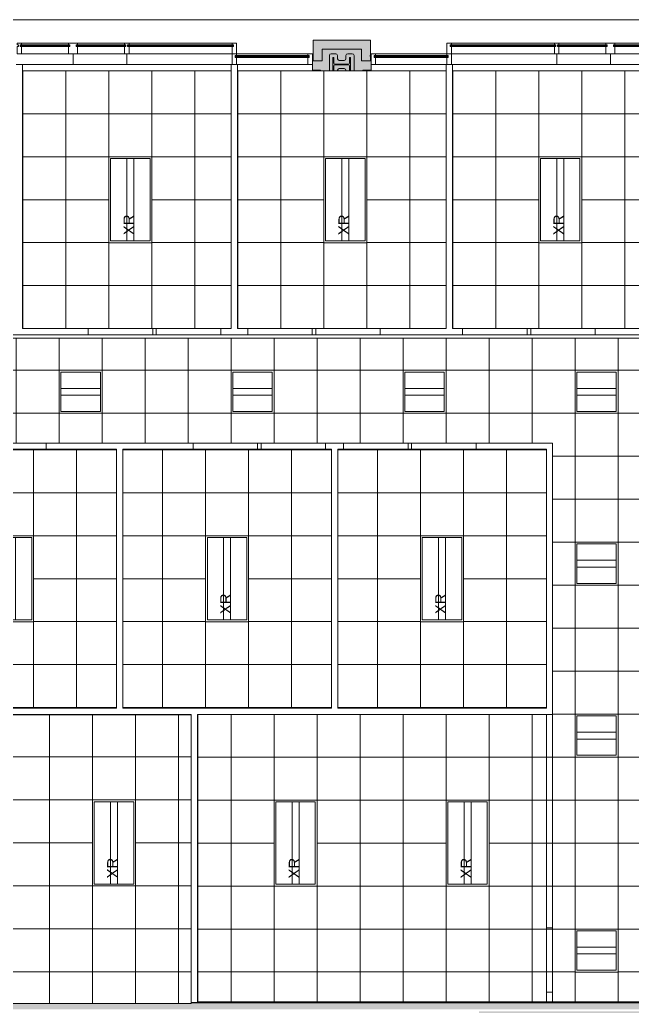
# Model space of a CAD drawing. Header units: inches. Extents: x 1724 to 6154, y -664 to 702.
# Drawn here: x 2470 to 2811, y 152 to 702 of the extents above; entities that cross this region are included whole.
import ezdxf

# ---------------------------------------------------------------- set-up
doc = ezdxf.new("R2010")
doc.units = ezdxf.units.IN
doc.header["$MEASUREMENT"] = 0
for name, color, linetype, lineweight in [('A-ANNO-NOTE', 131, 'Continuous', 9), ('A-CLNG', 13, 'Continuous', 9), ('A-CLNG-PATT', 13, 'Continuous', 9), ('A-DETL-GENF', 92, 'Continuous', 9), ('A-WALL', 250, 'Continuous', 9), ('A-WALL-PATT', 111, 'Continuous', 13), ('B-BASE', 250, 'Continuous', 9), ('E-LITE-EQPM', 33, 'Continuous', 9), ('I-WALL', 2, 'Continuous', 9), ('NABCA_dwg', 8, 'Continuous', 9), ('NB-PART-GWB', 250, 'Continuous', 9), ('NB-ROD-SEAL', 250, 'Continuous', 9), ('NB-WALL-EXT', 250, 'Continuous', 9), ('NB-WIND-EXT', 250, 'Continuous', 9), ('NB-WIND-MULL', 250, 'Continuous', 9), ('NB-WIND-SILL', 250, 'Continuous', 9), ('Q-CASE', 250, 'Continuous', 9)]:
    doc.layers.add(name, color=color, linetype=linetype, lineweight=lineweight)
doc.styles.add('Arial', font='arial.ttf', dxfattribs={"height": 6})

# ---------------------------------------------------------------- blocks, each defined once
blk = doc.blocks.new('Rectangular Ceiling Light - Recessed - New 2_x2_ - BASKET-2442823-Reflected Ceiling Plan')
at = {"layer": 'E-LITE-EQPM', "lineweight": 20}
for p, q in [((-12.74, -14.34), (-12.74, 9.66)), ((-12.74, 9.66), (11.26, 9.66)), ((-12.74, -14.34), (-12.74, 9.66)), ((-12.74, 9.66), (11.26, 9.66)), ((-11.74, -13.34), (-11.74, 8.66)), ((-11.74, 8.66), (10.26, 8.66)), ((10.26, 8.66), (10.26, -13.34)), ((11.26, 9.66), (11.26, -14.34)), ((11.26, 9.66), (11.26, -14.34)), ((10.26, -0.42), (-11.74, -0.42)), ((10.26, -4.26), (-11.74, -4.26)), ((11.26, -14.34), (-12.74, -14.34)), ((11.26, -14.34), (-12.74, -14.34)), ((10.26, -13.34), (-11.74, -13.34))]:
    blk.add_line(p, q, dxfattribs=at)
blk = doc.blocks.new('Rectangular Ceiling Light - Recessed - Existing Relocated 2_x4_ - BASKET-2505325-Reflected Ceiling Plan')
at = {"layer": 'E-LITE-EQPM', "lineweight": 20}
for p, q in [((-24.74, -14.34), (-24.74, 9.66)), ((-24.74, 9.66), (23.26, 9.66)), ((-23.74, -13.34), (-23.74, 8.66)), ((-23.74, 8.66), (22.26, 8.66)), ((22.26, 8.66), (22.26, -13.34)), ((23.26, 9.66), (23.26, -14.34)), ((22.26, -0.42), (-23.74, -0.42)), ((22.26, -4.26), (-23.74, -4.26)), ((23.26, -14.34), (-24.74, -14.34)), ((22.26, -13.34), (-23.74, -13.34))]:
    blk.add_line(p, q, dxfattribs=at)
blk = doc.blocks.new('Rectangular Ceiling Light - Recessed - Existing Relocated 2_x4_ - BASKET-V2-Reflected Ceiling Plan')
at = {"layer": 'E-LITE-EQPM', "lineweight": 20}
for p, q in [((-24.74, -14.34), (-24.74, 9.66)), ((-24.74, 9.66), (23.26, 9.66)), ((-24.74, -14.34), (-24.74, 9.66)), ((-24.74, 9.66), (23.26, 9.66)), ((-23.74, -13.34), (-23.74, 8.66)), ((-23.74, 8.66), (22.26, 8.66)), ((22.26, 8.66), (22.26, -13.34)), ((23.26, 9.66), (23.26, -14.34)), ((23.26, 9.66), (23.26, -14.34)), ((22.26, -0.42), (-23.74, -0.42)), ((22.26, -4.26), (-23.74, -4.26)), ((23.26, -14.34), (-24.74, -14.34)), ((23.26, -14.34), (-24.74, -14.34)), ((22.26, -13.34), (-23.74, -13.34))]:
    blk.add_line(p, q, dxfattribs=at)
blk = doc.blocks.new('NABCA_dwg_MA-2900-8th-120718_dwg-2391440-New Construction - Test Fit Plan-2421454-Reflected Ceiling Plan')
at = {"layer": 'A-WALL-PATT', "lineweight": 9}
blk.add_hatch(color=250, dxfattribs=at).paths.add_polyline_path([(-7154.96, -3090.6), (-7067.83, -3090.6), (-7067.83, -3087.1), (-7537.19, -3087.1), (-7537.19, -3087.35), (-7759.87, -3087.35), (-7759.87, -3090.6), (-7173.2, -3090.6)], flags=0)
at = {"layer": 'B-BASE'}
blk.add_hatch(color=256, dxfattribs=at).paths.add_polyline_path([(-7441.38, -2566.73), (-7441.38, -2566.23), (-7436.91, -2566.23), (-7436.91, -2557.68), (-7437.21, -2557.08), (-7437.21, -2549.6), (-7469.21, -2549.6), (-7469.21, -2557.1), (-7469.59, -2557.1), (-7469.59, -2566.23), (-7465.04, -2566.23), (-7465.04, -2566.73), (-7443.7, -2566.73)], flags=0)
at = {"layer": 'A-WALL', "color": 10, "lineweight": 30}
for p, q in [((-7533.69, -3087.1), (-7536.83, -3087.1)), ((-7395.21, -3087.1), (-7533.69, -3087.1)), ((-7346.08, -3087.1), (-7391.21, -3087.1)), ((-7338.96, -3087.1), (-7342.58, -3087.1)), ((-7335.46, -3087.1), (-7338.96, -3087.1)), ((-7219.21, -3087.1), (-7335.46, -3087.1))]:
    blk.add_line(p, q, dxfattribs=at)
at = {"layer": 'B-BASE'}
for p, q in [((-7460.08, -2566.73), (-7460.08, -2558.12)), ((-7459.08, -2557.12), (-7456.58, -2557.12)), ((-7455.58, -2558.12), (-7455.58, -2559.85)), ((-7454.58, -2560.85), (-7451.85, -2560.85)), ((-7450.85, -2559.85), (-7450.85, -2558.12)), ((-7449.85, -2557.12), (-7447.35, -2557.12)), ((-7446.35, -2558.12), (-7446.35, -2566.73)), ((-7457.58, -2563.85), (-7457.58, -2566.73)), ((-7457.08, -2562.85), (-7449.35, -2562.85)), ((-7449.35, -2563.35), (-7457.08, -2563.35)), ((-7455.58, -2566.35), (-7455.58, -2566.73)), ((-7451.85, -2565.35), (-7454.58, -2565.35)), ((-7450.85, -2566.73), (-7450.85, -2566.35)), ((-7448.85, -2566.73), (-7448.85, -2563.85))]:
    blk.add_line(p, q, dxfattribs=at)
at = {"layer": 'B-BASE', "flags": 128}
for points in [[(-5935.21, -3896.6), (-5935.21, -3904.1), (-8374.21, -3904.1), (-8374.21, -2881.08), (-8378.21, -2881.08), (-8378.21, -2538.1), (-5818.21, -2538.1), (-5818.21, -2548.1)], [(-7458.08, -2566.73), (-7458.08, -2559.12), (-7457.58, -2559.12), (-7457.58, -2562.35)], [(-7448.85, -2562.35), (-7448.85, -2559.12), (-7448.35, -2559.12), (-7448.35, -2566.73)]]:
    blk.add_lwpolyline(points, dxfattribs=at)
at = {"layer": 'B-BASE'}
for centre, radius, start, end in [((-7459.08, -2558.12), 1, 90, 180), ((-7456.58, -2558.12), 1, 0, 90), ((-7454.58, -2559.85), 1, 180, 270), ((-7451.85, -2559.85), 1, 270, 0), ((-7449.85, -2558.12), 1, 90, 180), ((-7447.35, -2558.12), 1, 0, 90), ((-7457.08, -2562.35), 0.5, 180, 270), ((-7457.08, -2563.85), 0.5, 90, 180), ((-7454.58, -2566.35), 1, 90, 180), ((-7451.85, -2566.35), 1, 0, 90), ((-7449.35, -2562.35), 0.5, 270, 0), ((-7449.35, -2563.85), 0.5, 0, 90)]:
    blk.add_arc(centre, radius, start, end, dxfattribs=at)
at = {"layer": 'NB-PART-GWB', "flags": 128}
for points in [[(-7469.59, -2562.1), (-7469.59, -2566.23), (-7465.04, -2566.23), (-7465.04, -2566.73)], [(-7441.38, -2566.73), (-7441.38, -2566.23), (-7436.84, -2566.23), (-7436.84, -2562.1)]]:
    blk.add_lwpolyline(points, dxfattribs=at)
at = {"layer": 'NB-ROD-SEAL'}
for centre, start, end in [((-7469.32, -2556.78), 230.0218, 303.3522), ((-7469.32, -2556.92), 230.0218, 303.3522), ((-7469.32, -2557.08), 230.0218, 303.3522), ((-7469.32, -2557.28), 230.0218, 303.3522), ((-7469.32, -2557.5), 230.0218, 303.3522), ((-7437.11, -2556.81), 236.6478, 309.9782), ((-7437.11, -2556.94), 236.6478, 309.9782), ((-7437.11, -2557.11), 236.6478, 309.9782), ((-7437.11, -2557.3), 236.6478, 309.9782), ((-7437.11, -2557.53), 236.6478, 309.9782)]:
    blk.add_arc(centre, 0.419, start, end, dxfattribs=at)
for centre in [(-7469.33, -2558.21), (-7437.09, -2558.24)]:
    blk.add_ellipse(centre, major_axis=(0, 0.333), ratio=0.724983, dxfattribs=at)
at = {"layer": 'NB-WALL-EXT', "flags": 128}
blk.add_lwpolyline([(-7469.21, -2549.6), (-7437.21, -2549.6), (-7437.21, -2561.1), (-7442.21, -2561.1), (-7442.21, -2554.6), (-7464.21, -2554.6), (-7464.21, -2561.1), (-7469.21, -2561.1)], close=True, dxfattribs=at)
at = {"layer": 'NB-WIND-EXT'}
for p, q in [((-7604.96, -2552.1), (-7632.71, -2552.1)), ((-7604.96, -2552.3), (-7632.71, -2552.3)), ((-7604.96, -2552.9), (-7632.71, -2552.9)), ((-7604.96, -2553.1), (-7632.71, -2553.1)), ((-7632.34, -2552.9), (-7632.34, -2552.3)), ((-7605.34, -2552.9), (-7605.34, -2552.3)), ((-7601.46, -2552.1), (-7573.71, -2552.1)), ((-7601.46, -2552.3), (-7573.71, -2552.3)), ((-7601.46, -2552.9), (-7573.71, -2552.9)), ((-7601.46, -2553.1), (-7573.71, -2553.1)), ((-7601.09, -2552.9), (-7601.09, -2552.3)), ((-7574.09, -2552.9), (-7574.09, -2552.3)), ((-7572.71, -2552.1), (-7514.46, -2552.1)), ((-7572.71, -2552.3), (-7513.71, -2552.3)), ((-7572.71, -2552.9), (-7513.71, -2552.9)), ((-7572.71, -2553.1), (-7514.46, -2553.1)), ((-7572.34, -2552.9), (-7572.34, -2552.3)), ((-7514.09, -2552.9), (-7514.09, -2552.3)), ((-7333.71, -2552.3), (-7392.71, -2552.3)), ((-7333.71, -2552.9), (-7392.71, -2552.9)), ((-7392.34, -2552.9), (-7392.34, -2552.3)), ((-7333.71, -2552.1), (-7391.96, -2552.1)), ((-7333.71, -2553.1), (-7391.96, -2553.1)), ((-7334.09, -2552.9), (-7334.09, -2552.3)), ((-7304.96, -2552.1), (-7332.71, -2552.1)), ((-7304.96, -2552.3), (-7332.71, -2552.3)), ((-7304.96, -2552.9), (-7332.71, -2552.9)), ((-7304.96, -2553.1), (-7332.71, -2553.1)), ((-7332.34, -2552.9), (-7332.34, -2552.3)), ((-7305.34, -2552.9), (-7305.34, -2552.3)), ((-7301.46, -2552.1), (-7273.71, -2552.1)), ((-7301.46, -2552.3), (-7273.71, -2552.3)), ((-7301.46, -2552.9), (-7273.71, -2552.9)), ((-7301.46, -2553.1), (-7273.71, -2553.1)), ((-7301.09, -2552.9), (-7301.09, -2552.3)), ((-7512.71, -2558.3), (-7471.34, -2558.3)), ((-7512.71, -2558.9), (-7471.34, -2558.9)), ((-7512.34, -2558.9), (-7512.34, -2558.3)), ((-7511.96, -2558.1), (-7471.34, -2558.1)), ((-7511.96, -2559.1), (-7471.34, -2559.1)), ((-7471.71, -2558.3), (-7471.71, -2558.9)), ((-7394.46, -2558.1), (-7435.09, -2558.1)), ((-7393.71, -2558.3), (-7435.09, -2558.3)), ((-7393.71, -2558.9), (-7435.09, -2558.9)), ((-7394.46, -2559.1), (-7435.09, -2559.1)), ((-7434.71, -2558.3), (-7434.71, -2558.9)), ((-7394.09, -2558.9), (-7394.09, -2558.3))]:
    blk.add_line(p, q, dxfattribs=at)
at = {"layer": 'NB-WIND-MULL', "flags": 128}
for points in [[(-7632.71, -2553.1), (-7632.71, -2552.1), (-7631.96, -2552.1), (-7631.96, -2551.1), (-7634.46, -2551.1), (-7634.46, -2552.1), (-7633.71, -2552.1), (-7633.71, -2553.1), (-7634.46, -2553.1), (-7634.46, -2557.1), (-7631.96, -2557.1), (-7631.96, -2553.1)], [(-7604.96, -2553.1), (-7604.96, -2552.1), (-7605.71, -2552.1), (-7605.71, -2551.1), (-7600.71, -2551.1), (-7600.71, -2552.1), (-7601.46, -2552.1), (-7601.46, -2553.1), (-7600.71, -2553.1), (-7600.71, -2557.1), (-7605.71, -2557.1), (-7605.71, -2553.1)], [(-7572.71, -2553.1), (-7572.71, -2552.1), (-7571.96, -2552.1), (-7571.96, -2551.1), (-7574.46, -2551.1), (-7574.46, -2552.1), (-7573.71, -2552.1), (-7573.71, -2553.1), (-7574.46, -2553.1), (-7574.46, -2557.1), (-7571.96, -2557.1), (-7571.96, -2553.1)], [(-7514.46, -2551.1), (-7514.46, -2552.1), (-7513.71, -2552.1), (-7513.71, -2553.1), (-7514.46, -2553.1), (-7514.46, -2557.1), (-7511.96, -2557.1), (-7511.96, -2551.1)], [(-7391.96, -2551.1), (-7391.96, -2552.1), (-7392.71, -2552.1), (-7392.71, -2553.1), (-7391.96, -2553.1), (-7391.96, -2557.1), (-7394.46, -2557.1), (-7394.46, -2551.1)], [(-7333.71, -2553.1), (-7333.71, -2552.1), (-7334.46, -2552.1), (-7334.46, -2551.1), (-7331.96, -2551.1), (-7331.96, -2552.1), (-7332.71, -2552.1), (-7332.71, -2553.1), (-7331.96, -2553.1), (-7331.96, -2557.1), (-7334.46, -2557.1), (-7334.46, -2553.1)], [(-7304.96, -2553.1), (-7304.96, -2552.1), (-7305.71, -2552.1), (-7305.71, -2551.1), (-7300.71, -2551.1), (-7300.71, -2552.1), (-7301.46, -2552.1), (-7301.46, -2553.1), (-7300.71, -2553.1), (-7300.71, -2557.1), (-7305.71, -2557.1), (-7305.71, -2553.1)], [(-7472.09, -2557.1), (-7472.09, -2558.1), (-7471.34, -2558.1), (-7471.34, -2559.1), (-7472.09, -2559.1), (-7472.09, -2563.1), (-7469.59, -2563.1), (-7469.59, -2557.1)], [(-7434.34, -2557.1), (-7434.34, -2558.1), (-7435.09, -2558.1), (-7435.09, -2559.1), (-7434.34, -2559.1), (-7434.34, -2563.1), (-7436.84, -2563.1), (-7436.84, -2557.1)]]:
    blk.add_lwpolyline(points, close=True, dxfattribs=at)
for points in [[(-7574.46, -2557.1), (-7574.46, -2553.1), (-7573.71, -2553.1), (-7573.71, -2552.1), (-7574.46, -2552.1), (-7574.46, -2551.1), (-7571.96, -2551.1), (-7571.96, -2552.1), (-7572.71, -2552.1), (-7572.71, -2553.1), (-7571.96, -2553.1), (-7571.96, -2557.1), (-7514.46, -2557.1), (-7514.46, -2563.1)], [(-7331.96, -2557.1), (-7331.96, -2553.1), (-7332.71, -2553.1), (-7332.71, -2552.1), (-7331.96, -2552.1), (-7331.96, -2551.1), (-7334.46, -2551.1), (-7334.46, -2552.1), (-7333.71, -2552.1), (-7333.71, -2553.1), (-7334.46, -2553.1), (-7334.46, -2557.1)], [(-7514.46, -2557.1), (-7511.96, -2557.1), (-7511.96, -2558.1), (-7512.71, -2558.1), (-7512.71, -2559.1), (-7511.96, -2559.1), (-7511.96, -2563.1)], [(-7391.96, -2563.1), (-7391.96, -2557.1), (-7394.46, -2557.1), (-7394.46, -2558.1), (-7393.71, -2558.1), (-7393.71, -2559.1), (-7394.46, -2559.1), (-7394.46, -2563.1)]]:
    blk.add_lwpolyline(points, dxfattribs=at)
at = {"layer": 'NB-WIND-SILL'}
for p, q in [((-7605.71, -2551.1), (-7631.96, -2551.1)), ((-7600.71, -2551.1), (-7574.46, -2551.1)), ((-7571.97, -2551.1), (-7514.46, -2551.1)), ((-7334.46, -2551.1), (-7391.96, -2551.1)), ((-7305.71, -2551.1), (-7331.96, -2551.1)), ((-7300.71, -2551.1), (-7274.46, -2551.1)), ((-7605.71, -2557.1), (-7631.96, -2557.1)), ((-7600.71, -2557.1), (-7574.46, -2557.1)), ((-7573.21, -2557.1), (-7573.21, -2563.1)), ((-7511.96, -2557.1), (-7472.09, -2557.1)), ((-7394.46, -2557.1), (-7434.34, -2557.1)), ((-7334.46, -2557.1), (-7391.96, -2557.1)), ((-7333.21, -2557.1), (-7333.21, -2563.1)), ((-7305.71, -2557.1), (-7331.96, -2557.1)), ((-7300.71, -2557.1), (-7274.46, -2557.1)), ((-7469.59, -2563.1), (-7511.21, -2563.1)), ((-7469.59, -2566.23), (-7469.59, -2566.73)), ((-7436.84, -2563.1), (-7395.21, -2563.1)), ((-7436.84, -2566.73), (-7436.84, -2566.23)), ((-7391.21, -2563.1), (-7275.21, -2563.1))]:
    blk.add_line(p, q, dxfattribs=at)
at = {"layer": 'NB-WIND-SILL', "flags": 128}
for points in [[(-7603.21, -2557.1), (-7603.21, -2561.1), (-7603.21, -2557.1), (-7603.21, -2563.1)], [(-7303.21, -2557.1), (-7303.21, -2561.1), (-7303.21, -2557.1), (-7303.21, -2563.1)], [(-7515.21, -2563.1), (-7631.21, -2563.1), (-7574.96, -2563.1)]]:
    blk.add_lwpolyline(points, dxfattribs=at)
blk = doc.blocks.new('NABCA_dwg-2391440-Reflected Ceiling Plan')
at = {"layer": 'A-WALL', "color": 7, "lineweight": 20}
for p, q in [((2471.02, 677.4), (2467.52, 677.4)), ((2471.27, 677.4), (2471.02, 677.4)), ((2587.52, 677.4), (2587.27, 677.4)), ((2591.02, 677.4), (2587.52, 677.4)), ((2591.27, 677.4), (2591.02, 677.4)), ((2707.52, 677.4), (2707.27, 677.4)), ((2711.02, 677.4), (2707.52, 677.4)), ((2711.27, 677.4), (2711.02, 677.4)), ((2707.27, 153.4), (2711.27, 153.4))]:
    blk.add_line(p, q, dxfattribs=at)
at = {"layer": 'Q-CASE', "color": 50, "lineweight": 13}
for p, q in [((2592.27, 153.4), (2763.52, 153.4)), ((2763.52, 153.4), (2767.02, 153.4)), ((2767.02, 153.4), (2779.99, 153.4))]:
    blk.add_line(p, q, dxfattribs=at)
blk.add_blockref('NABCA_dwg_MA-2900-8th-120718_dwg-2391440-New Construction - Test Fit Plan-2421454-Reflected Ceiling Plan', (10102.48, 3240.5))

msp = doc.modelspace()

# ---------------------------------------------------------------- hatches: boundary and pattern name
at = {"layer": 'A-CLNG-PATT', "lineweight": 13}
h = msp.add_hatch(dxfattribs=at)
h.set_pattern_fill('FP_38', color=256, style=0, pattern_type=2)
h.set_pattern_definition([(270, (2519.273, 601.897), (-24, -1e-15), []), (180, (2519.273, 601.897), (3e-15, 24), [])])
h.paths.add_polyline_path([(2543.77, 530.02), (2587.52, 530.02), (2587.52, 673.77), (2471.02, 673.77), (2471.02, 530.02), (2519.27, 530.02)], flags=0)
h.paths.add_polyline_path([(2519.27, 577.9), (2519.27, 625.9), (2543.27, 625.9), (2543.27, 577.9)], flags=0)
h = msp.add_hatch(dxfattribs=at)
h.set_pattern_fill('FP_39', color=256, style=0, pattern_type=2)
h.set_pattern_definition([(270, (2639.273, 601.897), (-24, -1e-15), []), (180, (2639.273, 601.897), (3e-15, 24), [])])
h.paths.add_polyline_path([(2670.77, 530.02), (2707.52, 530.02), (2707.52, 673.77), (2591.02, 673.77), (2591.02, 530.02), (2639.27, 530.02)], flags=0)
h.paths.add_polyline_path([(2639.27, 577.9), (2639.27, 625.9), (2663.27, 625.9), (2663.27, 577.9)], flags=0)
h = msp.add_hatch(dxfattribs=at)
h.set_pattern_fill('FP_40', color=256, style=0, pattern_type=2)
h.set_pattern_definition([(270, (2759.273, 601.897), (-24, -1e-15), []), (180, (2759.273, 601.897), (3e-15, 24), [])])
h.paths.add_polyline_path([(2716.77, 530.02), (2827.52, 530.02), (2827.52, 673.77), (2711.02, 673.77), (2711.02, 530.02)], flags=0)
h.paths.add_polyline_path([(2783.27, 577.9), (2759.27, 577.9), (2759.27, 625.9), (2783.27, 625.9), (2783.27, 605.58)], flags=0)
h = msp.add_hatch(dxfattribs=at)
h.set_pattern_fill('FP_52', color=256, style=0, pattern_type=2)
h.set_pattern_definition([(0, (2755.523, 26.647), (0, -24), []), (270, (2755.523, 26.647), (-24, -1e-15), [])])
h.paths.add_polyline_path([(1960.52, -160.48), (1960.52, 153.15), (2283.52, 153.15), (2283.52, 213.46), (2080.65, 213.46), (2080.65, 466.02), (2767.02, 466.02), (2767.02, 314.52), (2569.02, 314.5), (2569.02, 154.02), (2947.52, 154.02), (2947.52, 314.52), (2827.52, 314.52), (2827.52, 524.52), (1900.02, 524.52), (1900.02, -160.48), (1939.52, -160.48)], flags=0)
h.paths.add_polyline_path([(1939.52, -117.35), (1915.52, -117.35), (1915.52, -93.35), (1939.52, -93.35), (1939.52, -100.89)], flags=0)
h.paths.add_polyline_path([(1915.52, -21.35), (1915.52, 2.65), (1939.52, 2.65), (1939.52, -21.35), (1917, -21.35)], flags=0)
h.paths.add_polyline_path([(1915.52, 74.65), (1915.52, 98.65), (1939.52, 98.65), (1939.52, 74.65), (1930.25, 74.65)], flags=0)
h.paths.add_polyline_path([(1915.52, 170.65), (1915.52, 194.65), (1939.52, 194.65), (1939.52, 170.65), (1916.65, 170.65)], flags=0)
h.paths.add_polyline_path([(2131.52, 170.65), (2107.52, 170.65), (2107.52, 194.65), (2131.52, 194.65), (2131.52, 173.5)], flags=0)
h.paths.add_polyline_path([(2020.67, 170.65), (2011.52, 170.65), (2011.52, 194.65), (2035.52, 194.65), (2035.52, 170.65)], flags=0)
h.paths.add_polyline_path([(2203.52, 170.65), (2203.52, 194.65), (2227.52, 194.65), (2227.52, 170.65)], flags=0)
h.paths.add_polyline_path([(2779.52, 170.65), (2779.52, 194.65), (2803.52, 194.65), (2803.52, 170.65), (2792.87, 170.65)], flags=0)
h.paths.add_polyline_path([(2899.52, 170.65), (2899.52, 194.65), (2923.52, 194.65), (2923.52, 170.65), (2911.67, 170.65)], flags=0)
h.paths.add_polyline_path([(2707.52, 218.65), (2707.52, 266.65), (2731.52, 266.65), (2731.52, 218.65)], flags=0)
h.paths.add_polyline_path([(2635.52, 218.65), (2611.52, 218.65), (2611.52, 266.65), (2635.52, 266.65), (2635.52, 255.14)], flags=0)
h.paths.add_polyline_path([(2899.52, 266.4), (2875.52, 266.4), (2875.52, 290.4), (2923.52, 290.4), (2923.52, 266.4), (2911.67, 266.4)], flags=0)
h.paths.add_polyline_path([(1915.52, 290.65), (1915.52, 314.65), (1939.52, 314.65), (1939.52, 290.65), (1917.3, 290.65)], flags=0)
h.paths.add_polyline_path([(2028.37, 290.65), (2011.52, 290.65), (2011.52, 314.65), (2035.52, 314.65), (2035.52, 290.65)], flags=0)
h.paths.add_polyline_path([(2803.52, 290.65), (2779.52, 290.65), (2779.52, 314.65), (2803.52, 314.65), (2803.52, 314.52)], flags=0)
h.paths.add_polyline_path([(1915.52, 386.65), (1915.52, 410.65), (1939.52, 410.65), (1939.52, 386.65), (1925.63, 386.65)], flags=0)
h.paths.add_polyline_path([(2011.52, 386.65), (2011.52, 410.65), (2035.52, 410.65), (2035.52, 386.65), (2015.97, 386.65)], flags=0)
h.paths.add_polyline_path([(2779.52, 386.65), (2779.52, 410.65), (2803.52, 410.65), (2803.52, 386.65), (2784.94, 386.65)], flags=0)
h.paths.add_polyline_path([(1915.52, 482.65), (1915.52, 506.65), (1939.52, 506.65), (1939.52, 482.65), (1930.13, 482.65)], flags=0)
h.paths.add_polyline_path([(2011.52, 482.65), (2011.52, 506.65), (2035.52, 506.65), (2035.52, 482.65)], flags=0)
h.paths.add_polyline_path([(2107.52, 482.65), (2107.52, 506.65), (2131.52, 506.65), (2131.52, 482.65)], flags=0)
h.paths.add_polyline_path([(2299.52, 482.65), (2299.52, 506.65), (2323.52, 506.65), (2323.52, 482.65), (2317.67, 482.65)], flags=0)
h.paths.add_polyline_path([(2779.52, 482.65), (2779.52, 506.65), (2803.52, 506.65), (2803.52, 482.65), (2792.87, 482.65)], flags=0)
h.paths.add_polyline_path([(2419.52, 482.65), (2395.52, 482.65), (2395.52, 506.65), (2419.52, 506.65), (2419.52, 483.91)], flags=0)
h.paths.add_polyline_path([(2587.52, 482.65), (2587.52, 506.65), (2611.52, 506.65), (2611.52, 482.65)], flags=0)
h.paths.add_polyline_path([(2515.52, 482.65), (2491.52, 482.65), (2491.52, 506.65), (2515.52, 506.65), (2515.52, 485.34)], flags=0)
h.paths.add_polyline_path([(2203.52, 482.65), (2203.52, 506.65), (2227.52, 506.65), (2227.52, 482.65)], flags=0)
h.paths.add_polyline_path([(2683.52, 482.65), (2683.52, 506.65), (2707.52, 506.65), (2707.52, 482.65)], flags=0)
h = msp.add_hatch(dxfattribs=at)
h.set_pattern_fill('FP_46', color=256, style=0, pattern_type=2)
h.set_pattern_definition([(270, (2453.273, 390.272), (-24, -1e-15), []), (180, (2453.273, 390.272), (3e-15, 24), [])])
h.paths.add_polyline_path([(2436.47, 318.02), (2523.52, 318.02), (2523.52, 462.52), (2407.02, 462.52), (2407.02, 318.02)], flags=0)
h.paths.add_polyline_path([(2453.27, 366.27), (2453.27, 414.27), (2477.27, 414.27), (2477.27, 366.27)], flags=0)
h = msp.add_hatch(dxfattribs=at)
h.set_pattern_fill('FP_45', color=256, style=0, pattern_type=2)
h.set_pattern_definition([(270, (2573.273, 390.272), (-24, -1e-15), []), (180, (2573.273, 390.272), (3e-15, 24), [])])
h.paths.add_polyline_path([(2565.29, 318.02), (2643.52, 318.02), (2643.52, 462.52), (2527.02, 462.52), (2527.02, 318.02), (2555.27, 318.02)], flags=0)
h.paths.add_polyline_path([(2573.27, 366.27), (2573.27, 414.27), (2597.27, 414.27), (2597.27, 366.27)], flags=0)
h = msp.add_hatch(dxfattribs=at)
h.set_pattern_fill('FP_43', color=256, style=0, pattern_type=2)
h.set_pattern_definition([(90, (2693.273, 390.272), (24, -1e-15), []), (0, (2693.273, 390.272), (0, -24), [])])
h.paths.add_polyline_path([(2717.27, 318.02), (2763.52, 318.02), (2763.52, 462.52), (2647.02, 462.52), (2647.02, 318.02), (2674.07, 318.02)], flags=0)
h.paths.add_polyline_path([(2717.27, 366.27), (2693.27, 366.27), (2693.27, 414.27), (2717.27, 414.27), (2717.27, 412.07)], flags=0)
h = msp.add_hatch(dxfattribs=at)
h.set_pattern_fill('FP_44', color=256, style=0, pattern_type=2)
h.set_pattern_definition([(0, (2414.157, 218.71), (0, -24), []), (270, (2414.157, 218.71), (-24, -1e-15), [])])
h.paths.add_polyline_path([(2287.02, 153.15), (2565.29, 153.15), (2565.29, 314.27), (2287.02, 314.27), (2287.02, 159.4)], flags=0)
h.paths.add_polyline_path([(2318.16, 218.71), (2318.16, 266.71), (2342.16, 266.71), (2342.16, 218.71)], flags=0)
h.paths.add_polyline_path([(2438.16, 218.71), (2414.16, 218.71), (2414.16, 266.71), (2438.16, 266.71), (2438.16, 265.51)], flags=0)
h.paths.add_polyline_path([(2534.16, 218.71), (2510.16, 218.71), (2510.16, 266.71), (2534.16, 266.71), (2534.16, 265.51)], flags=0)
at = {"layer": 'A-DETL-GENF'}
h = msp.add_hatch(color=9, dxfattribs=at)
h.paths.add_polyline_path([(4155.65, -656.64), (4227.27, -656.64), (4227.27, -625.6), (4226.77, -625.6), (4226.77, -614.1), (4238.9, -614.1), (4238.9, -630.43), (4255.6, -630.43), (4255.6, -645.98), (4344.65, -645.98), (4344.65, -656.1), (4344.27, -656.1), (4344.27, -656.64), (4523.27, -656.64), (4523.27, 227.4), (4521.65, 227.4), (4521.65, 226.9), (4512.65, 226.9), (4512.65, 279.65), (4498.65, 279.65), (4498.65, 285.65), (4502.27, 285.65), (4502.27, 289.15), (4498.65, 289.15), (4498.65, 295.15), (4512.65, 295.15), (4512.65, 347.9), (4522.77, 347.9), (4522.77, 347.4), (4523.27, 347.4), (4523.27, 693.36), (2951.02, 693.36), (2951.02, 690.9), (2965.27, 690.9), (2965.28, 683.4), (2965.57, 682.82), (2965.57, 674.27), (2961.1, 674.27), (2961.1, 670.9), (2951.02, 670.9), (2951.02, 216.9), (3031.16, 216.9), (3031.16, 215.4), (3960.02, 215.4), (3960.02, 129.86), (3958.27, 129.86), (3958.27, 128.36), (3960.02, 128.36), (3960.02, 43.36), (3958.82, 43.36), (3958.82, 35.36), (3960.02, 35.36), (3960.02, -118.6), (3767.91, -118.64), (3767.91, -176.64), (4031.27, -176.64), (4031.27, -656.64), (4137.44, -656.64)], flags=0)
h.paths.add_polyline_path([(4167.27, -656.1), (4133.27, -656.1), (4133.27, -648.6), (4132.9, -648.6), (4132.9, -639.48), (4137.44, -639.48), (4137.44, -633.43), (4155.65, -633.43), (4155.65, -614.01), (4167.65, -614.01), (4167.65, -625.6), (4167.27, -625.6), (4167.27, -648.6)], flags=0)
h.paths.add_polyline_path([(4516.57, -650.1), (4496.9, -650.1), (4496.9, -630.1), (4516.77, -630.1), (4516.77, -650.1)], flags=0)
h.paths.add_polyline_path([(2286.86, -118.6), (2286.99, -118.6), (2286.99, -118.54), (2286.86, -118.54), (2286.86, -114.04), (2286.99, -114.04), (2286.99, -113.98), (2340.61, -113.98), (2340.61, 53.4), (2244.61, 53.4), (2244.61, -113.98), (2250.99, -113.98), (2250.99, -118.6)], flags=0)
h.paths.add_polyline_path([(2404.27, -118.6), (2404.24, -114.04), (2462.31, -114.04), (2462.27, 124.4), (2362.27, 124.4), (2362.27, -114.04), (2368.24, -114.04), (2368.27, -118.6), (2404.24, -118.6)], flags=0)
h.paths.add_polyline_path([(2525.57, -118.6), (2551.01, -118.6), (2551.01, -115.95), (2545.01, -115.95), (2545.01, -111.33), (2551.01, -111.33), (2551.01, -102.2), (2544.99, -102.2), (2544.99, -97.58), (2563.01, -97.58), (2563.01, -87.48), (2705.66, -87.48), (2705.66, 97.9), (2662.66, 97.9), (2662.66, 109.27), (2503.01, 109.27), (2503.01, -97.58), (2508.99, -97.58), (2508.99, -102.2), (2503.01, -102.2), (2503.01, -111.33), (2509.05, -111.33), (2509.05, -111.39), (2509.11, -111.39), (2509.11, -115.89), (2508.96, -115.89), (2508.96, -115.95), (2499.76, -115.95), (2499.76, -118.6), (2508.96, -118.6)], flags=0)
h.paths.add_polyline_path([(2907.29, -118.6), (2907.29, -100.6), (2859.29, -100.6), (2859.29, -118.6), (2894.64, -118.6)], flags=0)
h.paths.add_polyline_path([(2767.91, -118.6), (2767.91, -113.98), (2786.66, -113.98), (2786.66, -87.91), (2791.91, -87.91), (2791.91, -109.98), (2854.66, -109.98), (2854.66, -81.98), (2894.64, -81.98), (2894.64, 50.75), (2868.64, 50.75), (2868.64, 56), (2894.64, 56), (2894.64, 148.77), (2725.91, 148.77), (2725.91, -27.98), (2791.91, -27.98), (2791.91, -51.89), (2786.66, -51.89), (2786.66, -33.23), (2725.91, -33.23), (2725.91, -113.98), (2731.91, -113.98), (2731.91, -118.6)], flags=0)
h.paths.add_polyline_path([(2487.13, -118.6), (2487.13, -110.35), (2470.4, -110.35), (2470.4, -118.6), (2475.51, -118.6)], flags=0)
h.paths.add_polyline_path([(3687.17, -118.6), (3688.34, -118.6), (3687.17, -117.29), (3685.76, -118.6), (3686, -118.6)], flags=0)
h.paths.add_polyline_path([(3955.4, -113.98), (3955.4, 34.04), (3949.4, 34.04), (3949.4, 38.66), (3955.4, 38.66), (3955.4, 148.77), (3949.4, 148.77), (3949.4, 153.4), (3913.4, 153.4), (3913.4, 148.77), (3859.4, 148.77), (3859.4, 38.66), (3913.4, 38.66), (3913.4, 34.1), (3859.4, 34.04), (3859.4, -113.98), (3862.07, -113.98)], flags=0)
h.paths.add_polyline_path([(3304.99, -113.98), (3497.75, -113.98), (3497.75, 36.77), (3431.75, 36.77), (3431.75, 71.94), (3437, 72.02), (3437, 70.39), (3437.07, 70.39), (3437.07, 42.02), (3497.75, 42.02), (3497.75, 148.77), (3491.75, 148.77), (3491.75, 153.4), (3454.41, 153.4), (3454.41, 149.9), (3455.75, 149.9), (3455.75, 148.77), (3437, 148.77), (3437, 144.14), (3437.07, 144.14), (3437.07, 106.39), (3432.57, 106.39), (3432.57, 108.02), (3431.83, 108.02), (3431.75, 144.77), (3362.99, 144.77), (3362.99, 118.77), (3304.99, 118.77), (3304.99, -7.98), (3370.99, -7.98), (3370.99, -13.23), (3304.99, -13.23), (3304.99, -96.6)], flags=0)
h.paths.add_polyline_path([(4152.77, -113.6), (4119.32, -113.6), (4119.32, -77.9), (4152.77, -77.9), (4152.77, -110.1)], flags=0)
h.paths.add_polyline_path([(4498.65, -110.35), (4498.65, -94.85), (4511.64, -94.85), (4511.64, -110.35)], flags=0)
h.paths.add_polyline_path([(4147.77, -109.43), (4147.77, -82.11), (4122.94, -82.11), (4122.94, -109.43)], flags=0)
h.paths.add_polyline_path([(2661.31, -105.1), (2705.66, -105.1), (2705.66, -93.1), (2661.31, -93.1)], flags=0)
h.paths.add_polyline_path([(2567.13, -105.1), (2637.17, -105.1), (2637.17, -93.1), (2567.13, -93.1), (2567.13, -102.14)], flags=0)
h.paths.add_polyline_path([(2960.21, -99.6), (3029.66, -99.6), (3029.66, -57.6), (3034.66, -57.6), (3034.66, -15.6), (3029.66, -15.6), (3029.66, 15.4), (2929.28, 15.4), (2929.28, -99.6)], flags=0)
h.paths.add_polyline_path([(3168.91, -96.6), (3269.28, -96.6), (3269.28, 15.4), (3168.91, 15.4), (3168.91, -15.6), (3163.91, -15.6), (3163.91, -57.6), (3168.91, -57.6)], flags=0)
h.paths.add_polyline_path([(2499.51, -94.08), (2499.51, -16.69), (2475.51, -16.69), (2475.51, -94.08), (2487.13, -94.08)], flags=0)
h.paths.add_polyline_path([(3716.92, -90.6), (3720.65, -90.6), (3720.65, -24.6), (3696.65, -24.6), (3696.65, -90.6), (3705.75, -90.6)], flags=0)
h.paths.add_polyline_path([(3538.52, -90.6), (3538.52, -36.6), (3521.5, -36.6), (3521.5, -90.6)], flags=0)
h.paths.add_polyline_path([(3836.15, -89.6), (3836.15, 148.9), (3771.66, 148.9), (3771.66, 153.4), (3740.45, 153.4), (3740.16, 148.9), (3736.15, 148.9), (3736.15, -89.6), (3788.39, -89.6)], flags=0)
h.paths.add_polyline_path([(3624.78, -74.48), (3693.15, -74.48), (3693.15, 131.37), (3687.2, 131.37), (3687.2, 131.5), (3687.13, 131.5), (3687.13, 136), (3693.2, 136), (3693.2, 146.12), (3687.18, 146.12), (3687.2, 150.75), (3693.2, 150.75), (3693.2, 153.4), (3645.2, 153.4), (3645.2, 150.75), (3651.18, 150.75), (3651.15, 146.12), (3645.2, 146.12), (3645.2, 136), (3651.2, 136), (3651.2, 131.37), (3633.2, 131.37), (3633.2, 122.27), (3518, 122.27), (3518, -32.27), (3542.02, -32.27), (3542.02, -74.48), (3624.47, -74.48)], flags=0)
h.paths.add_polyline_path([(3720.65, -21.1), (3727.15, -21.1), (3727.15, 46.34), (3698.08, 46.34), (3698.08, -21.1)], flags=0)
h.paths.add_polyline_path([(2470.4, -13.19), (2498.17, -13.19), (2498.17, 55.93), (2470.4, 55.93), (2470.4, 25.41)], flags=0)
h.paths.add_polyline_path([(2929.28, 19.4), (3029.66, 19.4), (3029.66, 50.4), (3034.66, 50.4), (3034.66, 92.4), (3029.66, 92.4), (3029.66, 131.4), (2929.28, 131.4), (2929.28, 50.4)], flags=0)
h.paths.add_polyline_path([(3168.91, 19.4), (3269.28, 19.4), (3269.28, 131.4), (3168.91, 131.4), (3168.91, 92.4), (3163.91, 92.4), (3163.91, 50.4), (3168.91, 50.4)], flags=0)
h.paths.add_polyline_path([(3696.65, 49.84), (3720.65, 49.84), (3720.65, 127.87), (3696.65, 127.87), (3696.65, 62.77)], flags=0)
h.paths.add_polyline_path([(2475.51, 59.43), (2499.51, 59.43), (2499.51, 125.36), (2473.27, 125.36), (2473.27, 59.43)], flags=0)
h.paths.add_polyline_path([(2666.16, 101.4), (2702.16, 101.4), (2702.16, 125.4), (2666.16, 125.4), (2666.16, 102.61)], flags=0)
h.paths.add_polyline_path([(4122.94, 114.85), (4119.32, 114.85), (4119.32, 149.23), (4152.77, 149.23), (4152.77, 114.85), (4144.24, 114.85)], flags=0)
h.paths.add_polyline_path([(2503.01, 114.9), (2639.47, 114.9), (2639.47, 126.9), (2503.01, 126.9), (2503.01, 118.95)], flags=0)
h.paths.add_polyline_path([(4122.94, 118.35), (4147.77, 118.35), (4147.77, 144.23), (4122.94, 144.23), (4122.94, 118.95)], flags=0)
h.paths.add_polyline_path([(3629.07, 127.9), (3629.07, 139.9), (3559.03, 139.9), (3559.03, 127.9), (3624.47, 127.9)], flags=0)
h.paths.add_polyline_path([(3539.55, 127.9), (3539.55, 139.9), (3507.71, 139.9), (3507.71, 127.9), (3518, 127.9)], flags=0)
h.paths.add_polyline_path([(3310.36, 134.4), (3358.11, 134.4), (3358.36, 153.4), (3310.36, 153.4), (3310.36, 144.77)], flags=0)
h.paths.add_polyline_path([(3727.15, 145.15), (3727.15, 153.4), (3709.03, 153.4), (3709.03, 145.15), (3720.65, 145.15)], flags=0)
h.paths.add_polyline_path([(3493.41, 149.9), (3493.41, 153.4), (3491.91, 153.4), (3491.91, 149.9)], flags=0)
h.paths.add_polyline_path([(2565.29, 153.15), (2565.29, 153.4), (2342.61, 153.4), (2342.61, 153.15), (2555.27, 153.15)], flags=0)
h.paths.add_polyline_path([(4224.27, 637.9), (4223.9, 637.9), (4223.9, 649.4), (4224.27, 649.4), (4224.27, 692.4), (4344.27, 692.4), (4344.27, 690.9), (4344.77, 690.9), (4344.77, 680.77), (4253.81, 680.77), (4253.81, 670.35), (4235.9, 670.35), (4235.9, 641.4), (4234.77, 641.4), (4234.77, 637.9)], flags=0)
h.paths.add_polyline_path([(4164.77, 637.9), (4154.15, 637.9), (4154.15, 670.9), (4134.44, 670.9), (4134.44, 674.27), (4132.9, 674.27), (4132.9, 683.4), (4133.27, 683.4), (4133.27, 692.4), (4164.27, 692.4), (4164.27, 649.4), (4164.77, 649.4), (4164.77, 641.4)], flags=0)
h.paths.add_polyline_path([(4496.71, 667.9), (4493.9, 667.9), (4493.9, 684.9), (4516.77, 684.9), (4516.77, 667.9), (4508.87, 667.9)], flags=0)
h.paths.add_polyline_path([(3237.44, 670.9), (3237.44, 674.27), (3232.9, 674.27), (3232.9, 683.4), (3233.27, 683.42), (3233.27, 690.9), (3265.27, 690.9), (3265.27, 683.4), (3265.57, 682.82), (3265.57, 674.27), (3261.1, 674.27), (3261.1, 670.9)], flags=0)
h.paths.add_polyline_path([(3861.1, 670.9), (3837.44, 670.9), (3837.44, 674.4), (3833.94, 674.4), (3833.94, 674.27), (3832.9, 674.27), (3832.9, 683.4), (3833.27, 683.4), (3833.27, 690.9), (3865.27, 690.9), (3865.27, 683.4), (3865.57, 682.82), (3865.57, 674.27), (3861.1, 674.27)], flags=0)
h.paths.add_polyline_path([(3561.1, 670.9), (3537.44, 670.9), (3537.44, 674.27), (3532.9, 674.27), (3532.9, 683.4), (3533.27, 683.4), (3533.27, 690.9), (3565.27, 690.9), (3565.27, 683.4), (3565.57, 682.82), (3565.57, 674.27), (3561.1, 674.27)], flags=0)

# ---------------------------------------------------------------- linework, layer by layer
at = {"layer": 'A-CLNG', "lineweight": 13}
for p, q in [((2471.02, 673.77), (2587.52, 673.77)), ((2591.02, 673.77), (2707.52, 673.77)), ((2711.02, 673.77), (2827.52, 673.77)), ((2543.27, 625.9), (2519.27, 625.9)), ((2519.27, 625.9), (2519.27, 577.9)), ((2543.27, 577.9), (2543.27, 625.9)), ((2663.27, 625.9), (2639.27, 625.9)), ((2639.27, 625.9), (2639.27, 577.9)), ((2663.27, 577.9), (2663.27, 625.9)), ((2783.27, 625.9), (2759.27, 625.9)), ((2759.27, 625.9), (2759.27, 577.9)), ((2783.27, 577.9), (2783.27, 625.9)), ((2519.27, 577.9), (2543.27, 577.9)), ((2639.27, 577.9), (2663.27, 577.9)), ((2759.27, 577.9), (2783.27, 577.9)), ((2581.77, 530.02), (2507.77, 530.02)), ((2670.77, 530.02), (2634.77, 530.02)), ((2790.77, 530.02), (2716.77, 530.02)), ((2827.52, 524.52), (1900.02, 524.52)), ((2491.52, 482.65), (2491.52, 506.65)), ((2491.52, 506.65), (2515.52, 506.65)), ((2515.52, 506.65), (2515.52, 482.65)), ((2587.52, 482.65), (2587.52, 506.65)), ((2587.52, 506.65), (2611.52, 506.65)), ((2611.52, 506.65), (2611.52, 482.65)), ((2683.52, 482.65), (2683.52, 506.65)), ((2683.52, 506.65), (2707.52, 506.65)), ((2707.52, 506.65), (2707.52, 482.65)), ((2779.52, 482.65), (2779.52, 506.65)), ((2779.52, 506.65), (2803.52, 506.65)), ((2803.52, 506.65), (2803.52, 482.65)), ((2515.52, 482.65), (2491.52, 482.65)), ((2611.52, 482.65), (2587.52, 482.65)), ((2707.52, 482.65), (2683.52, 482.65)), ((2803.52, 482.65), (2779.52, 482.65)), ((2724.27, 466.02), (2239.27, 466.02)), ((2410.27, 462.52), (2484.27, 462.52)), ((2566.27, 462.52), (2640.27, 462.52)), ((2650.27, 462.52), (2686.27, 462.52)), ((2477.27, 414.27), (2453.27, 414.27)), ((2477.27, 366.27), (2477.27, 414.27)), ((2573.27, 414.27), (2573.27, 366.27)), ((2597.27, 414.27), (2573.27, 414.27)), ((2597.27, 366.27), (2597.27, 414.27)), ((2693.27, 414.27), (2693.27, 366.27)), ((2717.27, 414.27), (2693.27, 414.27)), ((2717.27, 366.27), (2717.27, 414.27)), ((2779.52, 386.65), (2779.52, 410.65)), ((2779.52, 410.65), (2803.52, 410.65)), ((2803.52, 410.65), (2803.52, 386.65)), ((2803.52, 386.65), (2779.52, 386.65)), ((2453.27, 366.27), (2477.27, 366.27)), ((2573.27, 366.27), (2597.27, 366.27)), ((2693.27, 366.27), (2717.27, 366.27)), ((2287.02, 314.27), (2565.29, 314.27)), ((2569.02, 314.52), (2569.02, 154.02)), ((2767.02, 314.52), (2763.52, 314.52)), ((2779.52, 290.65), (2779.52, 314.65)), ((2779.52, 314.65), (2803.52, 314.65)), ((2803.52, 314.65), (2803.52, 290.65)), ((2803.52, 290.65), (2779.52, 290.65)), ((2510.16, 266.71), (2510.16, 218.71)), ((2534.16, 266.71), (2510.16, 266.71)), ((2534.16, 218.71), (2534.16, 266.71)), ((2611.52, 266.65), (2635.52, 266.65)), ((2611.52, 218.65), (2611.52, 266.65)), ((2635.52, 266.65), (2635.52, 218.65)), ((2707.52, 266.65), (2731.52, 266.65)), ((2707.52, 218.65), (2707.52, 266.65)), ((2731.52, 266.65), (2731.52, 218.65)), ((2510.16, 218.71), (2534.16, 218.71)), ((2635.52, 218.65), (2611.52, 218.65)), ((2731.52, 218.65), (2707.52, 218.65)), ((2779.52, 170.65), (2779.52, 194.65)), ((2779.52, 194.65), (2803.52, 194.65)), ((2803.52, 194.65), (2803.52, 170.65)), ((2803.52, 170.65), (2779.52, 170.65)), ((2565.29, 153.15), (2341.94, 153.15)), ((2565.29, 153.4), (2565.29, 153.15)), ((2569.02, 154.02), (2947.52, 154.02))]:
    msp.add_line(p, q, dxfattribs=at)
at = {"layer": 'I-WALL', "color": 7, "lineweight": 20}
for p, q in [((2467.52, 677.4), (2471.02, 677.4)), ((2471.02, 677.4), (2471.02, 530.02)), ((2587.52, 530.02), (2587.52, 677.4)), ((2587.52, 677.4), (2591.02, 677.4)), ((2591.02, 677.4), (2591.02, 530.02)), ((2707.52, 530.02), (2707.52, 677.4)), ((2707.52, 677.4), (2711.02, 677.4)), ((2711.02, 677.4), (2711.02, 530.02)), ((2471.02, 530.02), (2507.77, 530.02)), ((2507.77, 530.02), (2507.77, 526.52)), ((2543.77, 526.52), (2543.77, 530.02)), ((2543.77, 530.02), (2545.77, 530.02)), ((2545.77, 530.02), (2545.77, 526.52)), ((2581.77, 526.52), (2581.77, 530.02)), ((2581.77, 530.02), (2587.52, 530.02)), ((2591.02, 530.02), (2596.77, 530.02)), ((2596.77, 530.02), (2596.77, 526.52)), ((2632.77, 526.52), (2632.77, 530.02)), ((2632.77, 530.02), (2634.77, 530.02)), ((2634.77, 530.02), (2634.77, 526.52)), ((2670.77, 526.52), (2670.77, 530.02)), ((2670.77, 530.02), (2707.52, 530.02)), ((2711.02, 530.02), (2716.77, 530.02)), ((2716.77, 530.02), (2716.77, 526.52)), ((2752.77, 526.52), (2752.77, 530.02)), ((2752.77, 530.02), (2754.77, 530.02)), ((2754.77, 530.02), (2754.77, 526.52)), ((2790.77, 526.52), (2790.77, 530.02)), ((2790.77, 530.02), (2827.52, 530.02)), ((2507.77, 526.52), (2430.77, 526.52)), ((2545.77, 526.52), (2543.77, 526.52)), ((2596.77, 526.52), (2581.77, 526.52)), ((2634.77, 526.52), (2632.77, 526.52)), ((2716.77, 526.52), (2670.77, 526.52)), ((2754.77, 526.52), (2752.77, 526.52)), ((2827.52, 526.52), (2790.77, 526.52)), ((2484.27, 462.52), (2484.27, 466.02)), ((2484.27, 466.02), (2566.27, 466.02)), ((2566.27, 466.02), (2566.27, 462.52)), ((2602.27, 462.52), (2602.27, 466.02)), ((2602.27, 466.02), (2604.27, 466.02)), ((2604.27, 466.02), (2604.27, 462.52)), ((2640.27, 462.52), (2640.27, 466.02)), ((2640.27, 466.02), (2650.27, 466.02)), ((2650.27, 466.02), (2650.27, 462.52)), ((2686.27, 462.52), (2686.27, 466.02)), ((2686.27, 466.02), (2688.27, 466.02)), ((2688.27, 466.02), (2688.27, 462.52)), ((2724.27, 462.52), (2724.27, 466.02)), ((2724.27, 466.02), (2767.02, 466.02)), ((2767.02, 466.02), (2767.02, 195.4)), ((2523.52, 462.52), (2484.27, 462.52)), ((2523.52, 318.02), (2523.52, 462.52)), ((2566.27, 462.52), (2527.02, 462.52)), ((2527.02, 462.52), (2527.02, 318.02)), ((2604.27, 462.52), (2602.27, 462.52)), ((2643.52, 462.52), (2640.27, 462.52)), ((2643.52, 318.02), (2643.52, 462.52)), ((2650.27, 462.52), (2647.02, 462.52)), ((2647.02, 462.52), (2647.02, 318.02)), ((2688.27, 462.52), (2686.27, 462.52)), ((2763.52, 462.52), (2724.27, 462.52)), ((2763.52, 318.02), (2763.52, 462.52)), ((2565.29, 314.52), (2287.02, 314.52)), ((2407.02, 318.02), (2523.52, 318.02)), ((2527.02, 318.02), (2643.52, 318.02)), ((2565.29, 153.4), (2565.29, 314.52)), ((2763.52, 314.52), (2568.79, 314.52)), ((2568.79, 314.52), (2568.79, 153.4)), ((2647.02, 318.02), (2763.52, 318.02)), ((2763.52, 195.4), (2763.52, 314.52)), ((2767.02, 195.4), (2763.52, 195.4)), ((2763.52, 153.4), (2763.52, 159.4)), ((2763.52, 159.4), (2767.02, 159.4)), ((2767.02, 159.4), (2767.02, 153.4)), ((2568.79, 153.4), (2565.29, 153.4)), ((2767.02, 153.4), (2763.52, 153.4))]:
    msp.add_line(p, q, dxfattribs=at)
at = {"layer": 'I-WALL', "lineweight": 13}
for p, q in [((2632.77, 530.02), (2596.77, 530.02)), ((2507.77, 526.52), (2543.77, 526.52)), ((2545.77, 526.52), (2581.77, 526.52)), ((2596.77, 526.52), (2632.77, 526.52)), ((2634.77, 526.52), (2670.77, 526.52)), ((2716.77, 526.52), (2752.77, 526.52)), ((2754.77, 526.52), (2790.77, 526.52)), ((2688.27, 462.52), (2724.27, 462.52)), ((2763.52, 195.4), (2763.52, 159.4)), ((2767.02, 159.4), (2767.02, 195.4))]:
    msp.add_line(p, q, dxfattribs=at)

# ---------------------------------------------------------------- block references
at = {"layer": 'E-LITE-EQPM', "lineweight": 20, "rotation": 89.9999999999999}
for name, p in [('Rectangular Ceiling Light - Recessed - Existing Relocated 2_x4_ - BASKET-2505325-Reflected Ceiling Plan', (2528.93, 602.63)), ('Rectangular Ceiling Light - Recessed - Existing Relocated 2_x4_ - BASKET-2505325-Reflected Ceiling Plan', (2648.93, 602.63)), ('Rectangular Ceiling Light - Recessed - Existing Relocated 2_x4_ - BASKET-2505325-Reflected Ceiling Plan', (2768.93, 602.63)), ('Rectangular Ceiling Light - Recessed - Existing Relocated 2_x4_ - BASKET-2505325-Reflected Ceiling Plan', (2462.93, 391.01)), ('Rectangular Ceiling Light - Recessed - Existing Relocated 2_x4_ - BASKET-2505325-Reflected Ceiling Plan', (2582.93, 391.01)), ('Rectangular Ceiling Light - Recessed - Existing Relocated 2_x4_ - BASKET-2505325-Reflected Ceiling Plan', (2702.93, 391.01)), ('Rectangular Ceiling Light - Recessed - Existing Relocated 2_x4_ - BASKET-2505325-Reflected Ceiling Plan', (2519.82, 243.45)), ('Rectangular Ceiling Light - Recessed - Existing Relocated 2_x4_ - BASKET-V2-Reflected Ceiling Plan', (2621.18, 243.38)), ('Rectangular Ceiling Light - Recessed - Existing Relocated 2_x4_ - BASKET-V2-Reflected Ceiling Plan', (2717.18, 243.38))]:
    msp.add_blockref(name, p, dxfattribs=at)
at = {"layer": 'E-LITE-EQPM', "lineweight": 20}
for p in [(2504.26, 496.99), (2600.26, 496.99), (2696.26, 496.99), (2792.26, 496.99), (2792.26, 400.99), (2792.26, 304.99), (2792.26, 184.99)]:
    msp.add_blockref('Rectangular Ceiling Light - Recessed - New 2_x2_ - BASKET-2442823-Reflected Ceiling Plan', p, dxfattribs=at)
at = {"layer": 'NABCA_dwg', "color": 250}
msp.add_blockref('NABCA_dwg-2391440-Reflected Ceiling Plan', (0, 0), dxfattribs=at)

# ---------------------------------------------------------------- texts
at = {"layer": 'A-ANNO-NOTE', "char_height": 6, "width": 14.544, "attachment_point": 1, "rotation": 90, "style": 'Arial'}
for insert in [(2527.45, 582.05), (2647.45, 582.05), (2767.45, 582.05), (2581.45, 370.43), (2701.45, 370.43), (2518.33, 222.87), (2619.7, 222.8), (2715.7, 222.8)]:
    msp.add_mtext('XR', dxfattribs=dict(at, insert=insert))

doc.saveas('drawing.dxf')
